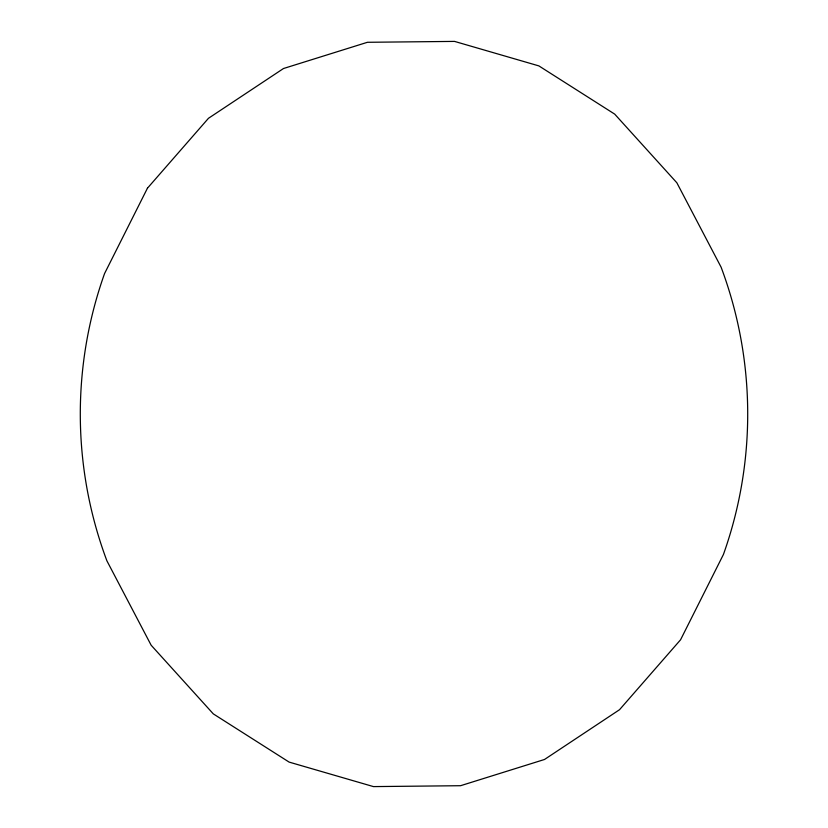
<?xml version="1.0" encoding="UTF-8"?>
<svg xmlns="http://www.w3.org/2000/svg" width="828" height="828" viewBox="0 0 828 828"><rect width="100%" height="100%" fill="white"/><g stroke="black" fill="none" stroke-linecap="round" stroke-linejoin="round"><path stroke-width="1.24" d="M147.436 188.215L104.576 273.519A418.564 418.564 0 0 0 106.895 560.815L151.151 645.229L213.303 713.881L289.127 762.102L373.469 786.6L460.575 785.71L544.503 759.483L619.53 709.71L680.564 639.785L723.424 554.481A418.564 418.564 0 0 0 721.105 267.185L676.849 182.771L614.697 114.119L538.873 65.898L454.531 41.4L367.425 42.29L283.497 68.517L208.47 118.29L147.436 188.215"/></g></svg>
